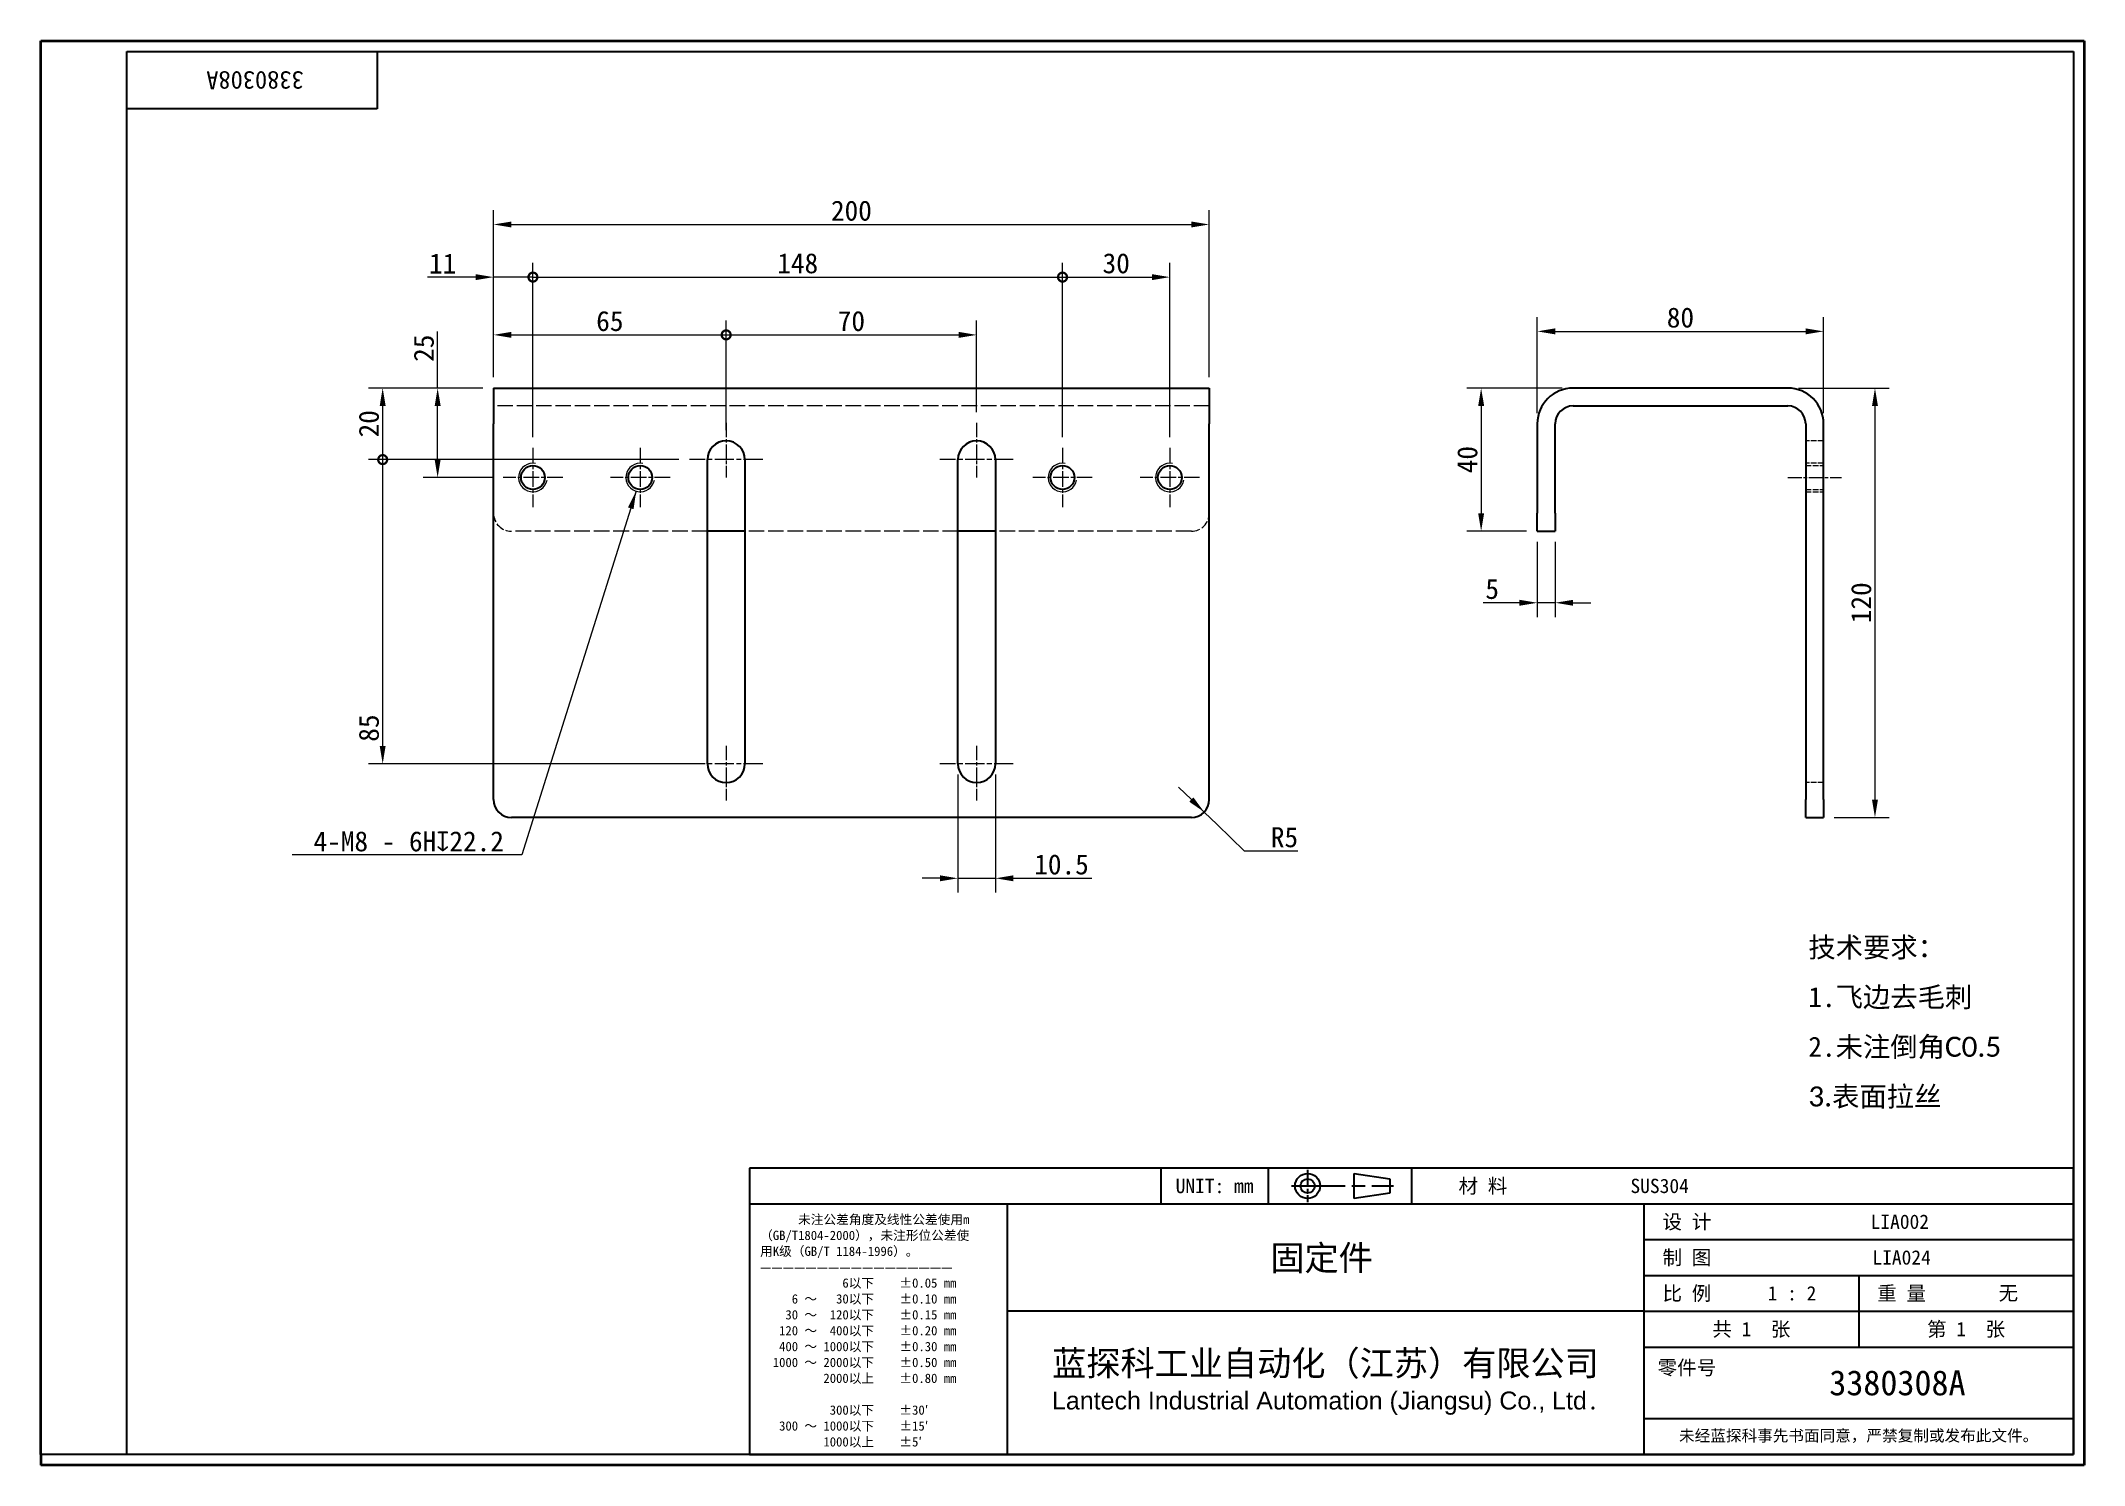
# Model space of a CAD drawing. Header units: millimetres. Extents: x 12 to 583, y 11 to 409.
import ezdxf
from ezdxf.enums import TextEntityAlignment as Align

# ---------------------------------------------------------------- set-up
doc = ezdxf.new("R2010")
doc.units = ezdxf.units.MM
doc.header["$LTSCALE"] = 2
doc.linetypes.add('CHAIN', pattern=[0.3543, 0.2362, -0.0295, 0.0591, -0.0295])
doc.linetypes.add('DASHED', pattern=[0.2067, 0.1654, -0.0413])
for name, color, linetype, lineweight in [('1', 7, 'Continuous', 18), ('可见 (ISO)', 7, 'Continuous', 25), ('可见窄的 (ISO)', 7, 'Continuous', 18), ('图框 (ISO)', 7, 'Continuous', 35), ('标题 (ISO)', 7, 'Continuous', 25)]:
    doc.layers.add(name, color=color, linetype=linetype, lineweight=lineweight)
for name, color, linetype, lineweight, true_color in [('中心标记 (ISO)', 1, 'CHAIN', 18, 0xff0000), ('中心线 (ISO)', 1, 'CHAIN', 18, 0xff0000), ('尺寸 (ISO)', 7, 'Continuous', 18, 0x008000), ('符号 (ISO)', 7, 'Continuous', 18, 0x008000), ('隐藏 (ISO)', 5, 'DASHED', 18, 0x0000ff)]:
    doc.layers.add(name, color=color, linetype=linetype, lineweight=lineweight, true_color=true_color)
doc.styles.add('文本样式164', font='SimSun.ttf')
doc.styles.add('文本样式165', font='SimSun.ttf')
doc.styles.add('文本样式74', font='SimSun.ttf')
doc.styles.add('最新国标', font='simfang.ttf')
doc.styles.add('注释文本 (ISO)', font='simfang.ttf')
doc.dimstyles.new('默认 (GB)', dxfattribs={"dimscale": 2, "dimtxt": 2.8, "dimasz": 2.5, "dimexe": 2, "dimexo": 1.5, "dimgap": 0.5, "dimtad": 1, "dimtoh": 1, "dimdsep": 46, "dimtxsty": '最新国标', "dimcen": 0.09, "dimdle": 10, "dimclrd": 256, "dimclre": 256, "dimclrt": 256, "dimaunit": 1, "dimadec": 3, "dimazin": 2, "dimtfac": 0.535714, "dimtdec": 3, "dimtmove": 0, "dimatfit": 3, "dimfxl": 0, "dimtolj": 1, "dimlwd": -1, "dimlwe": -1, "dimarcsym": 0})
doc.dimstyles.new('默认 (GB)$7', dxfattribs={"dimscale": 2, "dimtxt": 2.8, "dimasz": 2.5, "dimexe": 2, "dimexo": 1.5, "dimgap": 0.5, "dimtad": 1, "dimtoh": 1, "dimdsep": 46, "dimtxsty": '最新国标', "dimcen": 0.09, "dimdle": 10, "dimclrd": 256, "dimclre": 256, "dimclrt": 256, "dimaunit": 1, "dimadec": 3, "dimazin": 2, "dimtfac": 0.535714, "dimtdec": 3, "dimtmove": 0, "dimatfit": 3, "dimfxl": 0, "dimtolj": 1, "dimlwd": -1, "dimlwe": -1, "dimarcsym": 0})

# ---------------------------------------------------------------- blocks, each defined once
blk = doc.blocks.new('图框 最新国标')
at = {"layer": '图框 (ISO)'}
for p, q in [((6, 7), (6, 204.5)), ((6, 204.5), (291.5, 204.5)), ((291.5, 204.5), (291.5, 5.5)), ((6, 7), (6, 5.5)), ((6, 7), (6, 5.5)), ((291.5, 5.5), (6, 5.5))]:
    blk.add_line(p, q, dxfattribs=at)
at = {"layer": '图框 (ISO)', "color": 7, "linetype": 'Continuous', "lineweight": 25}
for p, q in [((18, 203), (290, 203)), ((18, 7), (18, 203)), ((18, 203), (290, 203)), ((53, 203), (53, 195)), ((290, 203), (290, 7)), ((290, 203), (290, 7)), ((53, 195), (18, 195)), ((290, 7), (6, 7)), ((290, 7), (18, 7))]:
    blk.add_line(p, q, dxfattribs=at)
at = {"layer": '图框 (ISO)', "style": '文本样式74'}
blk.add_attdef('零件代号_001', (42.72, 200.25), '', height=2.5, rotation=180, dxfattribs=at)
blk = doc.blocks.new('标题栏 最新国标')
at = {"layer": '标题 (ISO)'}
for p, q in [((381.98, -183.84), (196.98, -183.84)), ((196.98, -183.84), (196.98, -223.84)), ((254.48, -183.84), (254.48, -188.84)), ((269.48, -183.84), (269.48, -188.84)), ((281.48, -188.09), (281.48, -184.59)), ((281.48, -184.59), (286.48, -185.34)), ((286.48, -185.34), (286.48, -187.34)), ((289.48, -183.84), (289.48, -188.84)), ((381.98, -223.84), (381.98, -183.84)), ((383.48, -183.84), (383.48, -225.34)), ((286.48, -187.34), (281.48, -188.09)), ((196.98, -188.84), (381.98, -188.84)), ((232.98, -188.84), (232.98, -223.84)), ((321.98, -188.84), (321.98, -223.84)), ((321.98, -193.84), (381.98, -193.84)), ((321.98, -198.84), (381.98, -198.84)), ((351.98, -198.84), (351.98, -208.84)), ((321.98, -203.84), (232.98, -203.84)), ((321.98, -203.84), (381.98, -203.84)), ((321.98, -208.84), (381.98, -208.84)), ((321.98, -218.84), (381.98, -218.84)), ((196.98, -223.84), (381.98, -223.84)), ((383.48, -225.34), (196.98, -225.34))]:
    blk.add_line(p, q, dxfattribs=at)
at = {"layer": '标题 (ISO)', "linetype": 'CHAIN', "ltscale": 5.000333}
blk.add_line((274.98, -184.09), (274.98, -188.59), dxfattribs=at)
at = {"layer": '标题 (ISO)', "linetype": 'CHAIN', "ltscale": 15.834605}
blk.add_line((272.73, -186.34), (286.98, -186.34), dxfattribs=at)
at = {"layer": '标题 (ISO)'}
for radius in [1.75, 1]:
    blk.add_circle((274.98, -186.34), radius, dxfattribs=at)
at = {"layer": '1', "style": '文本样式164'}
for s, p in [('UNIT: mm', (261.98, -186.34)), ('材 料', (299.48, -186.34)), ('设 计', (327.98, -191.34)), ('制 图', (327.98, -196.34)), ('比 例', (327.98, -201.34)), ('重 量', (357.98, -201.34)), ('共 1  张', (336.98, -206.34)), ('第 1  张', (366.98, -206.34))]:
    blk.add_text(s, height=2, dxfattribs=at).set_placement(p, align=Align.MIDDLE_CENTER)
at = {"layer": '标题 (ISO)', "style": '注释文本 (ISO)'}
for s, insert, char_height, attachment_point, line_spacing_factor in [('\\fSimSun|b0|i0;{\\H1.3000;      未注公差角度及线性公差使用m\\P}\\fSimSun|b0|i0;{\\H1.3000;（GB/T1804-2000），未注形位公差使\\P}\\fSimSun|b0|i0;{\\H1.3000;用K级（GB/T 1184-1996）。\\P}\\fSimSun|b0|i0;{\\H1.3000;—————————————————\\P}\\fSimSun|b0|i0;{\\H1.3000;             6以下    ±0.05 mm\\P}\\fSimSun|b0|i0;{\\H1.3000;     6 ～   30以下    ±0.10 mm\\P}\\fSimSun|b0|i0;{\\H1.3000;    30 ～  120以下    ±0.15 mm\\P}\\fSimSun|b0|i0;{\\H1.3000;   120 ～  400以下    ±0.20 mm\\P}\\fSimSun|b0|i0;{\\H1.3000;   400 ～ 1000以下    ±0.30 mm\\P}\\fSimSun|b0|i0;{\\H1.3000;  1000 ～ 2000以下    ±0.50 mm\\P}\\fSimSun|b0|i0;{\\H1.3000;          2000以上    ±0.80 mm\\P}\\fSimSun|b0|i0;{\\H1.3000;\\P}\\fSimSun|b0|i0;{\\H1.3000;           300以下    ±30′\\P}\\fSimSun|b0|i0;{\\H1.3000;   300 ～ 1000以下    ±15′\\P}\\fSimSun|b0|i0;{\\H1.3000;          1000以上    ±5′}', (198.48, -206.63), 1.3, 4, 1.023913), ('{\\fMicrosoft YaHei|b0|i0|c134|p34;\\H1.75x;蓝探科工业自动化（江苏）有限公司\\P\\fArial|b0|i0|c0|p34;\\H0.71429x;Lantech Industrial Automation (Jiangsu) Co., Ltd\\fFangSong|b0|i0|c134|p49;.\\H1.15195x; }', (277.48, -213.84), 2, 5, 0.978695)]:
    blk.add_mtext(s, dxfattribs=dict(at, insert=insert, char_height=char_height, attachment_point=attachment_point, line_spacing_factor=line_spacing_factor))
at = {"layer": '标题 (ISO)', "attachment_point": 5, "style": '注释文本 (ISO)'}
for s, insert, char_height in [('\\fFangSong|b0|i0;LIA024', (357.98, -196.34), 2), ('\\fFangSong|b0|i0;零件号', (327.98, -211.84), 2), ('\\fSimSun|b0|i0;{\\H1.6000;未经蓝探科事先书面同意，严禁复制或发布此文件。}', (351.98, -221.34), 1.6)]:
    blk.add_mtext(s, dxfattribs=dict(at, insert=insert, char_height=char_height))
at = {"layer": '标题 (ISO)'}
for tag, p, height, style in [('材料_001', (320.09, -187.33), 2, '注释文本 (ISO)'), ('设计人_001', (353.65, -192.33), 2, '注释文本 (ISO)'), ('库存编号_001', (269.77, -198.14), 3.5, '文本样式165'), ('视图比例_001', (339.26, -202.33), 2, '注释文本 (ISO)'), ('质量\\P3;_001', (371.53, -202.3), 2, '注释文本 (ISO)'), ('零件代号_001', (347.87, -215.59), 3.5, '文本样式165')]:
    blk.add_attdef(tag, p, '', height=height, dxfattribs=dict(at, style=style))
blk = doc.blocks.new('_DotSmall')
at = {"color": 0, "linetype": 'ByBlock', "const_width": 0.5}
blk.add_lwpolyline([(-0.0625, 0, 1), (0.0625, 0, 1)], format="xyb", close=True, dxfattribs=at)
blk = doc.blocks.new('*D5')
at = {"layer": 'Defpoints', "color": 0, "transparency": 16777216}
for p in [(149.51, 342.98), (138.51, 311.98), (149.51, 295.3)]:
    blk.add_point(p, dxfattribs=at)
at = {"layer": '尺寸 (ISO)', "color": 116, "true_color": 0x00803f, "transparency": 16777216}
for p, q in [((133.51, 342.98), (120.08, 342.98)), ((138.51, 314.98), (138.51, 346.98)), ((149.51, 342.98), (138.51, 342.98)), ((149.51, 298.3), (149.51, 346.98)), ((149.51, 342.98), (159.51, 342.98))]:
    blk.add_line(p, q, dxfattribs=at)
blk.add_solid([(133.51, 343.81), (133.51, 342.15), (138.51, 342.98)], dxfattribs=at)
at = {"layer": '尺寸 (ISO)', "color": 116, "true_color": 0x00803f, "transparency": 16777216, "xscale": 5, "yscale": 5, "zscale": 5, "rotation": 180}
blk.add_blockref('_DotSmall', (149.51, 342.98), dxfattribs=at)
at = {"layer": '尺寸 (ISO)', "transparency": 16777216, "insert": (124.29, 346.78), "char_height": 5.6, "attachment_point": 5, "style": '最新国标'}
blk.add_mtext('\\A1;11', dxfattribs=at)
blk = doc.blocks.new('*D7')
at = {"layer": 'Defpoints', "color": 0, "transparency": 16777216}
for p in [(297.51, 342.98), (149.51, 295.3), (297.51, 295.3)]:
    blk.add_point(p, dxfattribs=at)
at = {"layer": '尺寸 (ISO)', "color": 116, "true_color": 0x00803f, "transparency": 16777216}
for p, q in [((149.51, 298.3), (149.51, 346.98)), ((149.51, 342.98), (297.51, 342.98)), ((297.51, 298.3), (297.51, 346.98))]:
    blk.add_line(p, q, dxfattribs=at)
at = {"layer": '尺寸 (ISO)', "color": 116, "true_color": 0x00803f, "transparency": 16777216, "xscale": 5, "yscale": 5, "zscale": 5, "rotation": 180}
blk.add_blockref('_DotSmall', (149.51, 342.98), dxfattribs=at)
at = {"layer": '尺寸 (ISO)', "color": 116, "true_color": 0x00803f, "transparency": 16777216, "xscale": 5, "yscale": 5, "zscale": 5}
blk.add_blockref('_DotSmall', (297.51, 342.98), dxfattribs=at)
at = {"layer": '尺寸 (ISO)', "transparency": 16777216, "insert": (223.51, 346.81), "char_height": 5.6, "attachment_point": 5, "style": '最新国标'}
blk.add_mtext('\\A1;148', dxfattribs=at)
blk = doc.blocks.new('*D8')
at = {"layer": 'Defpoints', "color": 0, "transparency": 16777216}
for p in [(327.51, 342.98), (297.51, 295.3), (327.51, 295.3)]:
    blk.add_point(p, dxfattribs=at)
at = {"layer": '尺寸 (ISO)', "color": 116, "true_color": 0x00803f, "transparency": 16777216}
for p, q in [((297.51, 298.3), (297.51, 346.98)), ((297.51, 342.98), (322.51, 342.98)), ((327.51, 298.3), (327.51, 346.98))]:
    blk.add_line(p, q, dxfattribs=at)
blk.add_solid([(322.51, 343.81), (322.51, 342.15), (327.51, 342.98)], dxfattribs=at)
at = {"layer": '尺寸 (ISO)', "color": 116, "true_color": 0x00803f, "transparency": 16777216, "xscale": 5, "yscale": 5, "zscale": 5, "rotation": 180}
blk.add_blockref('_DotSmall', (297.51, 342.98), dxfattribs=at)
at = {"layer": '尺寸 (ISO)', "transparency": 16777216, "insert": (312.51, 346.81), "char_height": 5.6, "attachment_point": 5, "style": '最新国标'}
blk.add_mtext('\\A1;30', dxfattribs=at)
blk = doc.blocks.new('*D9')
at = {"layer": 'Defpoints', "color": 0, "transparency": 16777216}
for p in [(203.51, 326.84), (138.51, 311.98), (203.51, 302.23)]:
    blk.add_point(p, dxfattribs=at)
at = {"layer": '尺寸 (ISO)', "color": 116, "true_color": 0x00803f, "transparency": 16777216}
for p, q in [((138.51, 314.98), (138.51, 330.84)), ((143.51, 326.84), (203.51, 326.84)), ((203.51, 305.23), (203.51, 330.84))]:
    blk.add_line(p, q, dxfattribs=at)
blk.add_solid([(143.51, 327.68), (143.51, 326.01), (138.51, 326.84)], dxfattribs=at)
at = {"layer": '尺寸 (ISO)', "color": 116, "true_color": 0x00803f, "transparency": 16777216, "xscale": 5, "yscale": 5, "zscale": 5}
blk.add_blockref('_DotSmall', (203.51, 326.84), dxfattribs=at)
at = {"layer": '尺寸 (ISO)', "transparency": 16777216, "insert": (171.01, 330.68), "char_height": 5.6, "attachment_point": 5, "style": '最新国标'}
blk.add_mtext('\\A1;65', dxfattribs=at)
blk = doc.blocks.new('*D10')
at = {"layer": 'Defpoints', "color": 0, "transparency": 16777216}
for p in [(138.51, 311.98), (122.88, 286.98), (141.18, 286.98)]:
    blk.add_point(p, dxfattribs=at)
at = {"layer": '尺寸 (ISO)', "color": 116, "true_color": 0x00803f, "transparency": 16777216}
for p, q in [((122.88, 311.98), (122.88, 327.75)), ((135.51, 311.98), (118.88, 311.98)), ((122.88, 291.98), (122.88, 306.98)), ((138.18, 286.98), (118.88, 286.98))]:
    blk.add_line(p, q, dxfattribs=at)
for points in [[(122.05, 306.98), (123.72, 306.98), (122.88, 311.98)], [(122.05, 291.98), (123.72, 291.98), (122.88, 286.98)]]:
    blk.add_solid(points, dxfattribs=at)
at = {"layer": '尺寸 (ISO)', "transparency": 16777216, "insert": (119.05, 323.11), "char_height": 5.6, "attachment_point": 5, "rotation": 90, "style": '最新国标'}
blk.add_mtext('\\A1;25', dxfattribs=at)
blk = doc.blocks.new('*D11')
at = {"layer": 'Defpoints', "color": 0, "transparency": 16777216}
for p in [(107.52, 291.98), (193.26, 291.98), (198.26, 206.98)]:
    blk.add_point(p, dxfattribs=at)
at = {"layer": '尺寸 (ISO)', "color": 116, "true_color": 0x00803f, "transparency": 16777216}
for p, q in [((190.26, 291.98), (103.52, 291.98)), ((107.52, 211.98), (107.52, 291.98)), ((195.26, 206.98), (103.52, 206.98))]:
    blk.add_line(p, q, dxfattribs=at)
blk.add_solid([(106.69, 211.98), (108.35, 211.98), (107.52, 206.98)], dxfattribs=at)
at = {"layer": '尺寸 (ISO)', "color": 116, "true_color": 0x00803f, "transparency": 16777216, "xscale": 5, "yscale": 5, "zscale": 5, "rotation": 90}
blk.add_blockref('_DotSmall', (107.52, 291.98), dxfattribs=at)
at = {"layer": '尺寸 (ISO)', "transparency": 16777216, "insert": (103.69, 216.96), "char_height": 5.6, "attachment_point": 5, "rotation": 90, "style": '最新国标'}
blk.add_mtext('\\A1;85', dxfattribs=at)
blk = doc.blocks.new('*D12')
at = {"layer": 'Defpoints', "color": 0, "transparency": 16777216}
for p in [(107.52, 311.98), (138.51, 311.98), (193.26, 291.98)]:
    blk.add_point(p, dxfattribs=at)
at = {"layer": '尺寸 (ISO)', "color": 116, "true_color": 0x00803f, "transparency": 16777216}
for p, q in [((135.51, 311.98), (103.52, 311.98)), ((107.52, 291.98), (107.52, 306.98)), ((190.26, 291.98), (103.52, 291.98))]:
    blk.add_line(p, q, dxfattribs=at)
blk.add_solid([(106.69, 306.98), (108.35, 306.98), (107.52, 311.98)], dxfattribs=at)
at = {"layer": '尺寸 (ISO)', "color": 116, "true_color": 0x00803f, "transparency": 16777216, "xscale": 5, "yscale": 5, "zscale": 5, "rotation": 270}
blk.add_blockref('_DotSmall', (107.52, 291.98), dxfattribs=at)
at = {"layer": '尺寸 (ISO)', "transparency": 16777216, "insert": (103.69, 302), "char_height": 5.6, "attachment_point": 5, "rotation": 90, "style": '最新国标'}
blk.add_mtext('\\A1;20', dxfattribs=at)
blk = doc.blocks.new('*D13')
at = {"layer": 'Defpoints', "color": 0, "transparency": 16777216}
for p in [(333.51, 196.98), (337.1, 193.5)]:
    blk.add_point(p, dxfattribs=at)
at = {"layer": '尺寸 (ISO)', "color": 116, "true_color": 0x00803f, "transparency": 16777216}
for p, q in [((333.51, 196.98), (329.92, 200.46)), ((333.51, 196.98), (337.1, 193.5)), ((337.1, 193.5), (340.68, 190.02)), ((348.34, 182.59), (340.68, 190.02)), ((363.24, 182.59), (348.34, 182.59))]:
    blk.add_line(p, q, dxfattribs=at)
blk.add_solid([(334.09, 197.58), (332.93, 196.38), (337.1, 193.5)], dxfattribs=at)
at = {"layer": '尺寸 (ISO)', "transparency": 16777216, "insert": (359.53, 186.42), "char_height": 5.6, "attachment_point": 5, "style": '最新国标'}
blk.add_mtext('\\A1;R5', dxfattribs=at)
blk = doc.blocks.new('*D14')
at = {"layer": 'Defpoints', "color": 0, "transparency": 16777216}
for p in [(338.51, 357.69), (138.51, 311.98), (338.51, 311.98)]:
    blk.add_point(p, dxfattribs=at)
at = {"layer": '尺寸 (ISO)', "color": 116, "true_color": 0x00803f, "transparency": 16777216}
for p, q in [((138.51, 314.98), (138.51, 361.69)), ((338.51, 314.98), (338.51, 361.69)), ((143.51, 357.69), (333.51, 357.69))]:
    blk.add_line(p, q, dxfattribs=at)
for points in [[(143.51, 358.52), (143.51, 356.86), (138.51, 357.69)], [(333.51, 358.52), (333.51, 356.86), (338.51, 357.69)]]:
    blk.add_solid(points, dxfattribs=at)
at = {"layer": '尺寸 (ISO)', "transparency": 16777216, "insert": (238.51, 361.52), "char_height": 5.6, "attachment_point": 5, "style": '最新国标'}
blk.add_mtext('\\A1;200', dxfattribs=at)
blk = doc.blocks.new('*D15')
at = {"layer": 'Defpoints', "color": 0, "transparency": 16777216}
for p in [(440.18, 311.98), (414.49, 271.98), (430.18, 271.98)]:
    blk.add_point(p, dxfattribs=at)
at = {"layer": '尺寸 (ISO)', "color": 116, "true_color": 0x00803f, "transparency": 16777216}
for p, q in [((437.18, 311.98), (410.49, 311.98)), ((414.49, 306.98), (414.49, 276.98)), ((427.18, 271.98), (410.49, 271.98))]:
    blk.add_line(p, q, dxfattribs=at)
for points in [[(413.66, 306.98), (415.33, 306.98), (414.49, 311.98)], [(413.66, 276.98), (415.33, 276.98), (414.49, 271.98)]]:
    blk.add_solid(points, dxfattribs=at)
at = {"layer": '尺寸 (ISO)', "transparency": 16777216, "insert": (410.66, 291.98), "char_height": 5.6, "attachment_point": 5, "rotation": 90, "style": '最新国标'}
blk.add_mtext('\\A1;40', dxfattribs=at)
blk = doc.blocks.new('*D16')
at = {"layer": 'Defpoints', "color": 0, "transparency": 16777216}
for p in [(500.18, 311.98), (510.18, 191.98), (524.55, 191.98)]:
    blk.add_point(p, dxfattribs=at)
at = {"layer": '尺寸 (ISO)', "color": 116, "true_color": 0x00803f, "transparency": 16777216}
for p, q in [((503.18, 311.98), (528.55, 311.98)), ((524.55, 306.98), (524.55, 196.98)), ((513.18, 191.98), (528.55, 191.98))]:
    blk.add_line(p, q, dxfattribs=at)
for points in [[(523.72, 306.98), (525.38, 306.98), (524.55, 311.98)], [(523.72, 196.98), (525.38, 196.98), (524.55, 191.98)]]:
    blk.add_solid(points, dxfattribs=at)
at = {"layer": '尺寸 (ISO)', "transparency": 16777216, "insert": (520.72, 251.98), "char_height": 5.6, "attachment_point": 5, "rotation": 90, "style": '最新国标'}
blk.add_mtext('\\A1;120', dxfattribs=at)
blk = doc.blocks.new('*D17')
at = {"layer": 'Defpoints', "color": 0, "transparency": 16777216}
for p in [(510.18, 327.82), (430.18, 301.98), (510.18, 301.98)]:
    blk.add_point(p, dxfattribs=at)
at = {"layer": '尺寸 (ISO)', "color": 116, "true_color": 0x00803f, "transparency": 16777216}
for p, q in [((430.18, 304.98), (430.18, 331.82)), ((510.18, 304.98), (510.18, 331.82)), ((435.18, 327.82), (505.18, 327.82))]:
    blk.add_line(p, q, dxfattribs=at)
for points in [[(435.18, 328.66), (435.18, 326.99), (430.18, 327.82)], [(505.18, 328.66), (505.18, 326.99), (510.18, 327.82)]]:
    blk.add_solid(points, dxfattribs=at)
at = {"layer": '尺寸 (ISO)', "transparency": 16777216, "insert": (470.18, 331.65), "char_height": 5.6, "attachment_point": 5, "style": '最新国标'}
blk.add_mtext('\\A1;80', dxfattribs=at)
blk = doc.blocks.new('*D18')
at = {"layer": 'Defpoints', "color": 0, "transparency": 16777216}
for p in [(268.26, 206.98), (278.76, 206.98), (278.76, 174.98)]:
    blk.add_point(p, dxfattribs=at)
at = {"layer": '尺寸 (ISO)', "color": 116, "true_color": 0x00803f, "transparency": 16777216}
for p, q in [((268.26, 203.98), (268.26, 170.98)), ((278.76, 203.98), (278.76, 170.98)), ((263.26, 174.98), (258.26, 174.98)), ((268.26, 174.98), (278.76, 174.98)), ((283.76, 174.98), (305.7, 174.98))]:
    blk.add_line(p, q, dxfattribs=at)
for points in [[(263.26, 175.81), (263.26, 174.15), (268.26, 174.98)], [(283.76, 175.81), (283.76, 174.15), (278.76, 174.98)]]:
    blk.add_solid(points, dxfattribs=at)
at = {"layer": '尺寸 (ISO)', "transparency": 16777216, "insert": (297.23, 178.83), "char_height": 5.6, "attachment_point": 5, "style": '最新国标'}
blk.add_mtext('\\A1;10.5', dxfattribs=at)
blk = doc.blocks.new('*D19')
at = {"layer": 'Defpoints', "color": 0, "transparency": 16777216}
for p in [(430.18, 271.98), (435.18, 271.98), (435.18, 251.98)]:
    blk.add_point(p, dxfattribs=at)
at = {"layer": '尺寸 (ISO)', "color": 116, "true_color": 0x00803f, "transparency": 16777216}
for p, q in [((430.18, 268.98), (430.18, 247.98)), ((435.18, 268.98), (435.18, 247.98)), ((425.18, 251.98), (415.03, 251.98)), ((435.18, 251.98), (430.18, 251.98)), ((440.18, 251.98), (445.18, 251.98))]:
    blk.add_line(p, q, dxfattribs=at)
for points in [[(425.18, 252.81), (425.18, 251.15), (430.18, 251.98)], [(440.18, 252.81), (440.18, 251.15), (435.18, 251.98)]]:
    blk.add_solid(points, dxfattribs=at)
at = {"layer": '尺寸 (ISO)', "transparency": 16777216, "insert": (417.58, 255.81), "char_height": 5.6, "attachment_point": 5, "style": '最新国标'}
blk.add_mtext('\\A1;5', dxfattribs=at)
blk = doc.blocks.new('*D20')
at = {"layer": 'Defpoints', "color": 0, "transparency": 16777216}
for p in [(273.51, 326.84), (203.51, 297.23), (273.51, 302.23)]:
    blk.add_point(p, dxfattribs=at)
at = {"layer": '尺寸 (ISO)', "color": 116, "true_color": 0x00803f, "transparency": 16777216}
for p, q in [((203.51, 300.23), (203.51, 330.84)), ((203.51, 326.84), (268.51, 326.84)), ((273.51, 305.23), (273.51, 330.84))]:
    blk.add_line(p, q, dxfattribs=at)
blk.add_solid([(268.51, 327.68), (268.51, 326.01), (273.51, 326.84)], dxfattribs=at)
at = {"layer": '尺寸 (ISO)', "color": 116, "true_color": 0x00803f, "transparency": 16777216, "xscale": 5, "yscale": 5, "zscale": 5, "rotation": 180}
blk.add_blockref('_DotSmall', (203.51, 326.84), dxfattribs=at)
at = {"layer": '尺寸 (ISO)', "transparency": 16777216, "insert": (238.51, 330.68), "char_height": 5.6, "attachment_point": 5, "style": '最新国标'}
blk.add_mtext('\\A1;70', dxfattribs=at)

msp = doc.modelspace()

# ---------------------------------------------------------------- linework, layer by layer
at = {"layer": '中心标记 (ISO)', "ltscale": 8.472857}
for p, q in [((203.508, 302.229), (203.508, 286.979)), ((273.508, 302.229), (273.508, 286.979)), ((203.508, 211.979), (203.508, 196.729)), ((273.508, 211.979), (273.508, 196.729))]:
    msp.add_line(p, q, dxfattribs=at)
at = {"layer": '中心标记 (ISO)', "ltscale": 9.249035}
for p, q in [((149.508, 295.303), (149.508, 278.656)), ((179.508, 295.303), (179.508, 278.656)), ((297.508, 295.303), (297.508, 278.656)), ((327.508, 295.303), (327.508, 278.656)), ((157.831, 286.979), (141.184, 286.979)), ((187.831, 286.979), (171.184, 286.979)), ((305.831, 286.979), (289.184, 286.979)), ((335.831, 286.979), (319.184, 286.979))]:
    msp.add_line(p, q, dxfattribs=at)
at = {"layer": '中心标记 (ISO)', "ltscale": 11.389776}
for p, q in [((213.758, 291.979), (193.258, 291.979)), ((283.758, 291.979), (263.258, 291.979)), ((213.758, 206.979), (193.258, 206.979)), ((283.758, 206.979), (263.258, 206.979))]:
    msp.add_line(p, q, dxfattribs=at)
at = {"layer": '中心线 (ISO)', "ltscale": 8.333956}
msp.add_line((500.182, 286.979), (515.182, 286.979), dxfattribs=at)
at = {"layer": '可见 (ISO)'}
for p, q in [((138.508, 311.979), (338.508, 311.979)), ((138.508, 311.979), (138.508, 301.979)), ((338.508, 311.979), (338.508, 301.979)), ((500.182, 311.979), (440.182, 311.979)), ((440.182, 306.979), (500.182, 306.979)), ((138.508, 196.979), (138.508, 301.979)), ((338.508, 196.979), (338.508, 301.979)), ((430.182, 301.979), (430.182, 276.979)), ((435.182, 276.979), (435.182, 301.979)), ((505.182, 301.979), (505.182, 196.979)), ((510.182, 196.979), (510.182, 301.979)), ((198.258, 206.979), (198.258, 291.979)), ((208.758, 291.979), (208.758, 206.979)), ((268.258, 206.979), (268.258, 291.979)), ((278.758, 291.979), (278.758, 206.979)), ((430.182, 271.979), (430.182, 276.979)), ((435.182, 276.979), (435.182, 271.979)), ((208.758, 271.979), (198.258, 271.979)), ((278.758, 271.979), (268.258, 271.979)), ((430.182, 271.979), (435.182, 271.979)), ((505.182, 191.979), (505.182, 196.979)), ((510.182, 196.979), (510.182, 191.979)), ((333.508, 191.979), (143.508, 191.979)), ((505.182, 191.979), (510.182, 191.979))]:
    msp.add_line(p, q, dxfattribs=at)
for centre in [(149.508, 286.979), (179.508, 286.979), (297.508, 286.979), (327.508, 286.979)]:
    msp.add_circle(centre, 3.324, dxfattribs=at)
for centre, radius, start, end in [((440.182, 301.979), 10, 90, 180), ((500.182, 301.979), 10, 0, 90), ((440.182, 301.979), 5, 90, 180), ((500.182, 301.979), 5, 0, 90), ((203.508, 291.979), 5.25, 0, 180), ((273.508, 291.979), 5.25, 0, 180), ((203.508, 206.979), 5.25, 180, 0), ((273.508, 206.979), 5.25, 180, 0), ((143.508, 196.979), 5, 180, 270), ((333.508, 196.979), 5, 270, 0)]:
    msp.add_arc(centre, radius, start, end, dxfattribs=at)
at = {"layer": '可见窄的 (ISO)'}
for centre in [(149.508, 286.979), (179.508, 286.979), (297.508, 286.979), (327.508, 286.979)]:
    msp.add_arc(centre, 4, 80, 350, dxfattribs=at)
at = {"layer": '隐藏 (ISO)', "ltscale": 13.075485}
msp.add_line((338.508, 306.979), (138.508, 306.979), dxfattribs=at)
at = {"layer": '隐藏 (ISO)', "ltscale": 4.761642}
for p, q in [((510.182, 297.229), (505.182, 297.229)), ((510.182, 290.979), (505.182, 290.979)), ((505.182, 290.303), (510.182, 290.303)), ((505.182, 283.656), (510.182, 283.656)), ((505.182, 282.979), (510.182, 282.979)), ((510.182, 201.729), (505.182, 201.729))]:
    msp.add_line(p, q, dxfattribs=at)
at = {"layer": '隐藏 (ISO)', "ltscale": 13.243832}
for p, q in [((198.258, 271.979), (143.508, 271.979)), ((333.508, 271.979), (278.758, 271.979))]:
    msp.add_line(p, q, dxfattribs=at)
at = {"layer": '隐藏 (ISO)', "ltscale": 13.0844}
msp.add_line((268.258, 271.979), (208.758, 271.979), dxfattribs=at)
at = {"layer": '隐藏 (ISO)', "ltscale": 7.479626}
for centre, start, end in [((143.508, 276.979), 180, 270), ((333.508, 276.979), 270, 0)]:
    msp.add_arc(centre, 5, start, end, dxfattribs=at)

# ---------------------------------------------------------------- block references
at = {"xscale": 2, "yscale": 2, "zscale": 2}
for name, p, values in [('图框 最新国标', (0, 0), {'零件代号_001': '3380308A'}), ('标题栏 最新国标', (-183.965, 461.689), {'零件代号_001': '3380308A', '库存编号_001': '固定件', '质量\\P3;_001': '无', '视图比例_001': '1 : 2', '设计人_001': 'LIA002', '材料_001': 'SUS304'})]:
    msp.add_blockref(name, p, dxfattribs=at).add_auto_attribs(values)

# ---------------------------------------------------------------- texts
at = {"layer": '符号 (ISO)', "char_height": 5.6}
for s, insert, width, attachment_point, line_spacing_factor, style in [('4-M8 - 6H\\fAIGDT|b0|i0;{\\H5.6000;x}\\fFangSong|b0|i0;{\\H5.6000;22.2}', (141.402, 182.434), 61.63353, 9, 0.49, '最新国标'), ('\\fFangSong|b0|i0;{\\H5.6000;技术要求：\\P}\\fFangSong|b0|i0;{\\H5.6000;1.飞边去毛刺\\P}\\fFangSong|b0|i0;{\\H5.6000;2.未注倒角}\\fCalibri|b0|i0;{\\H5.6000;C0.5\\P}\\fCalibri|b0|i0;{\\H5.6000;3.}\\fFangSong|b0|i0;{\\H5.6000;表面拉丝}', (505.933, 134.556), 57.79268, 4, 1.488394, '注释文本 (ISO)')]:
    msp.add_mtext(s, dxfattribs=dict(at, insert=insert, width=width, attachment_point=attachment_point, line_spacing_factor=line_spacing_factor, style=style))

# ---------------------------------------------------------------- dimensions: what is measured, and where the dimension line sits
at = {"layer": '尺寸 (ISO)', "color": 116, "true_color": 0x00803f}
for base, p1, p2, angle, override, picture, middle in [((338.508, 357.689), (138.508, 311.979), (338.508, 311.979), 180, {"dimgap": 0.5, "dimtoh": 0, "dimdec": 2, "dimtol": 0, "dimlim": 0, "dimtp": 0, "dimtm": 0, "dimtdec": 3, "dimtofl": 0, "dimatfit": 1}, '*D14', (238.508, 357.689)), ((149.508, 342.979), (138.508, 311.979), (149.508, 295.303), 180, {"dimgap": 0.5, "dimtoh": 0, "dimdec": 2, "dimblk2": 'DotSmall', "dimsah": 1, "dimdle": 0, "dimtol": 0, "dimlim": 0, "dimtp": 0, "dimtm": 0, "dimtdec": 3, "dimtofl": 1, "dimatfit": 1}, '*D5', (124.292, 342.979)), ((297.508, 342.979), (149.508, 295.303), (297.508, 295.303), 180, {"dimgap": 0.5, "dimtoh": 0, "dimdec": 2, "dimblk1": 'DotSmall', "dimblk2": 'DotSmall', "dimsah": 1, "dimdle": 0, "dimtol": 0, "dimlim": 0, "dimtp": 0, "dimtm": 0, "dimtdec": 3, "dimtofl": 0, "dimatfit": 1}, '*D7', (223.508, 342.979)), ((327.508, 342.979), (297.508, 295.303), (327.508, 295.303), 180, {"dimgap": 0.5, "dimtoh": 0, "dimdec": 2, "dimblk1": 'DotSmall', "dimsah": 1, "dimdle": 0, "dimtol": 0, "dimlim": 0, "dimtp": 0, "dimtm": 0, "dimtdec": 3, "dimtofl": 0, "dimatfit": 1}, '*D8', (312.508, 342.979)), ((203.508, 326.843), (138.508, 311.979), (203.508, 302.229), 180, {"dimgap": 0.5, "dimtoh": 0, "dimdec": 2, "dimblk2": 'DotSmall', "dimsah": 1, "dimdle": 0, "dimtol": 0, "dimlim": 0, "dimtp": 0, "dimtm": 0, "dimtdec": 3, "dimtofl": 0, "dimatfit": 1}, '*D9', (171.008, 326.843)), ((273.508, 326.843), (203.508, 297.229), (273.508, 302.229), 180, {"dimgap": 0.5, "dimtoh": 0, "dimdec": 2, "dimblk1": 'DotSmall', "dimsah": 1, "dimdle": 0, "dimtol": 0, "dimlim": 0, "dimtp": 0, "dimtm": 0, "dimtdec": 3, "dimtofl": 0, "dimatfit": 1}, '*D20', (238.508, 326.843)), ((510.182, 327.823), (430.182, 301.979), (510.182, 301.979), 180, {"dimgap": 0.5, "dimtoh": 0, "dimdec": 2, "dimtol": 0, "dimlim": 0, "dimtp": 0, "dimtm": 0, "dimtdec": 3, "dimtofl": 0, "dimatfit": 1}, '*D17', (470.182, 327.823)), ((122.884, 286.979), (138.508, 311.979), (141.184, 286.979), 270, {"dimgap": 0.5, "dimtoh": 0, "dimdec": 2, "dimtol": 0, "dimlim": 0, "dimtp": 0, "dimtm": 0, "dimtdec": 3, "dimtofl": 0, "dimatfit": 2}, '*D10', (122.884, 323.114)), ((107.52, 311.979), (193.258, 291.979), (138.508, 311.979), 90, {"dimgap": 0.5, "dimtoh": 0, "dimdec": 2, "dimblk1": 'DotSmall', "dimsah": 1, "dimdle": 0, "dimtol": 0, "dimlim": 0, "dimtp": 0, "dimtm": 0, "dimtdec": 3, "dimtofl": 0, "dimatfit": 1}, '*D12', (107.52, 301.999)), ((414.495, 271.979), (440.182, 311.979), (430.182, 271.979), 90, {"dimgap": 0.5, "dimtoh": 0, "dimdec": 2, "dimtol": 0, "dimlim": 0, "dimtp": 0, "dimtm": 0, "dimtdec": 3, "dimtofl": 0, "dimatfit": 1}, '*D15', (414.495, 291.979)), ((524.552, 191.979), (500.182, 311.979), (510.182, 191.979), 90, {"dimgap": 0.5, "dimtoh": 0, "dimdec": 2, "dimtol": 0, "dimlim": 0, "dimtp": 0, "dimtm": 0, "dimtdec": 3, "dimtofl": 0, "dimatfit": 1}, '*D16', (524.552, 251.979)), ((107.52, 291.979), (198.258, 206.979), (193.258, 291.979), 90, {"dimgap": 0.5, "dimtoh": 0, "dimdec": 2, "dimblk2": 'DotSmall', "dimsah": 1, "dimdle": 0, "dimtol": 0, "dimlim": 0, "dimtp": 0, "dimtm": 0, "dimtdec": 3, "dimtofl": 0, "dimatfit": 1}, '*D11', (107.52, 216.959)), ((435.182, 251.979), (430.182, 271.979), (435.182, 271.979), 180, {"dimgap": 0.5, "dimtoh": 0, "dimdec": 2, "dimtol": 0, "dimlim": 0, "dimtp": 0, "dimtm": 0, "dimtdec": 3, "dimtofl": 1, "dimatfit": 1}, '*D19', (417.577, 251.979))]:
    dim = msp.add_linear_dim(base=base, p1=p1, p2=p2, angle=angle, dimstyle='默认 (GB)', override=override, dxfattribs=at)
    dim.commit()
    dim.dimension.update_dxf_attribs({"geometry": picture, "text_midpoint": middle, "dimtype": 160})
dim = msp.add_linear_dim(base=(278.758, 174.979), p1=(268.258, 206.979), p2=(278.758, 206.979), dimstyle='默认 (GB)', override={"dimgap": 0.5, "dimtoh": 0, "dimdec": 2, "dimtol": 0, "dimlim": 0, "dimtp": 0, "dimtm": 0, "dimtdec": 3, "dimtofl": 1, "dimatfit": 1}, dxfattribs=at)
dim.commit()
dim.dimension.update_dxf_attribs({"geometry": '*D18', "text_midpoint": (297.23, 174.979), "dimtype": 160})
dim = msp.add_radius_dim(center=(333.508, 196.979), mpoint=(337.096, 193.497), dimstyle='默认 (GB)', override={"dimgap": 0.5, "dimtih": 1, "dimdec": 2, "dimlfac": 1, "dimcen": 0, "dimtol": 0, "dimlim": 0, "dimtp": 0, "dimtm": 0, "dimtdec": 3}, dxfattribs=at)
dim.commit()
dim.dimension.update_dxf_attribs({"geometry": '*D13', "text_midpoint": (359.53, 182.589), "dimtype": 164})

# ---------------------------------------------------------------- leaders
at = {"layer": '符号 (ISO)', "annotation_type": 0, "has_hookline": 1, "hookline_direction": 1, "text_width": 59.163}
msp.add_leader([(178.347, 283.151), (146.402, 181.501), (141.402, 181.501)], dimstyle='默认 (GB)$7', override={"dimgap": 0, "dimtad": 1}, dxfattribs=at)

doc.saveas('drawing.dxf')
